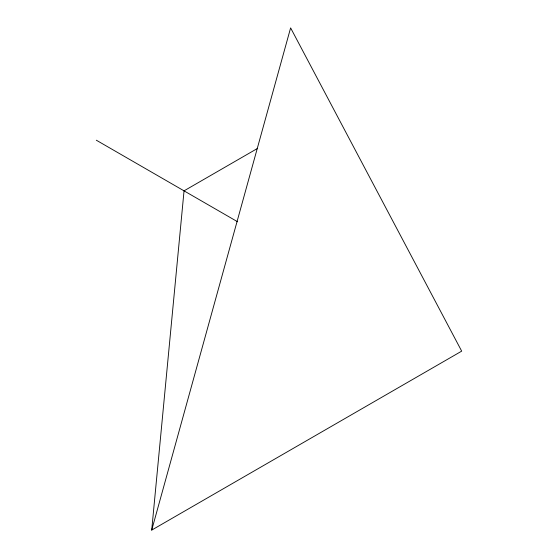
<?xml version="1.0" encoding="UTF-8"?>
<svg xmlns="http://www.w3.org/2000/svg" width="558" height="558" viewBox="0 0 558 558"><rect width="100%" height="100%" fill="white"/><g stroke="black" fill="none" stroke-linecap="round" stroke-linejoin="round"><path stroke-width="0.84" d="M151.713 530.1L290.62 27.9L461.682 351.142L151.713 530.1L184.042 190.85L257.594 148.379M96.318 140.204L237.603 221.777"/></g></svg>
